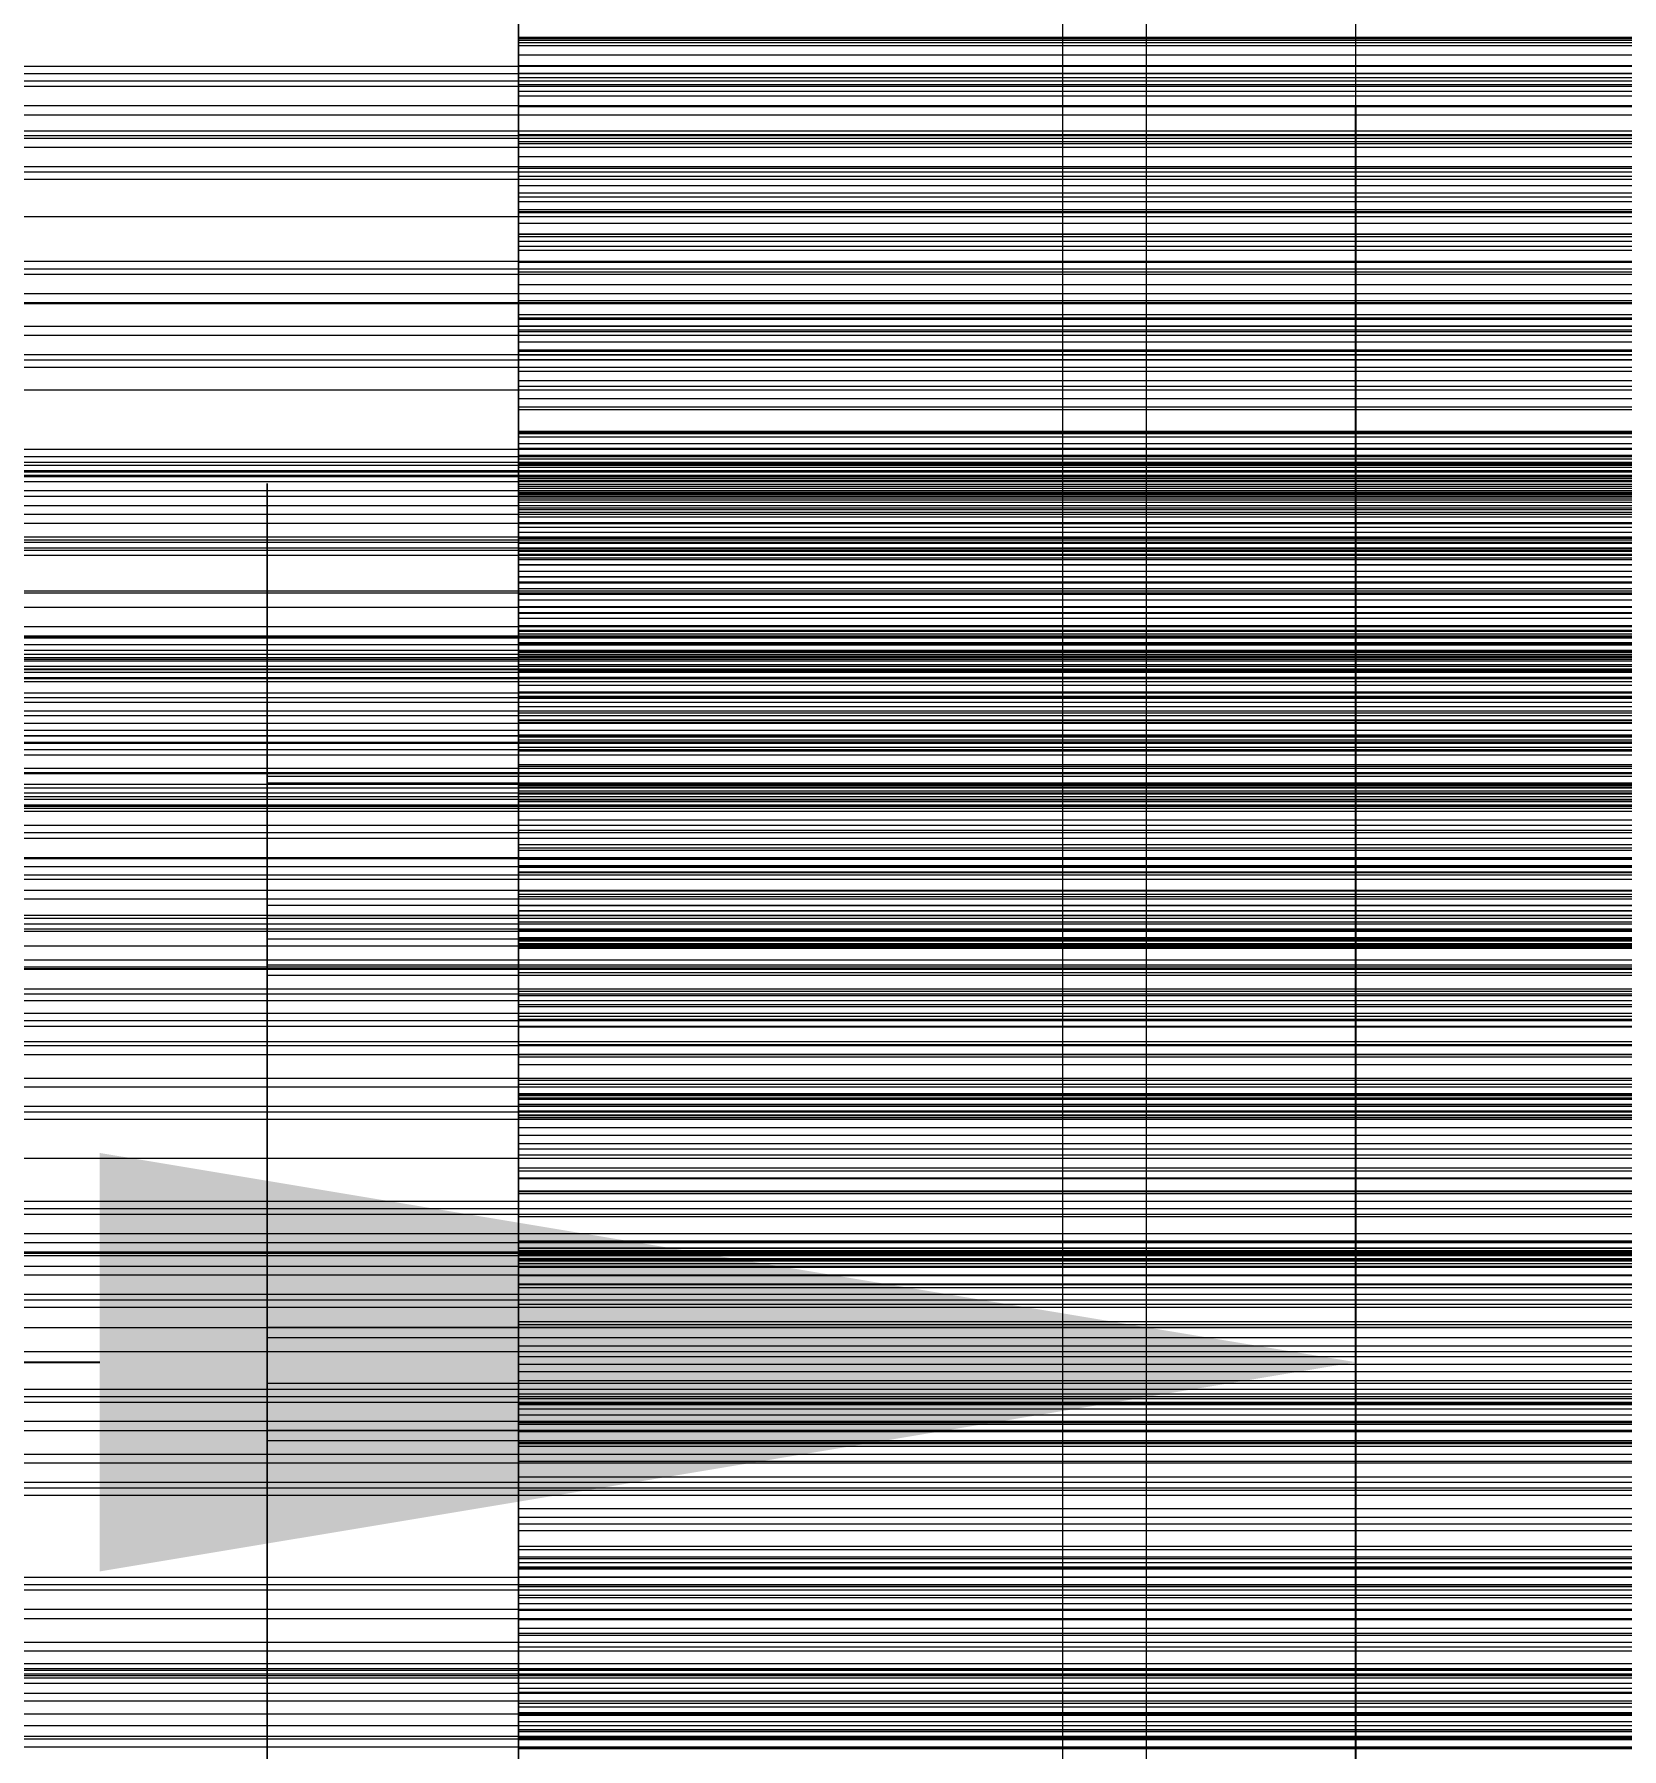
# Model space of a CAD drawing. Header units: millimetres. Extents: x -1970 to 59977, y -65068 to 6837.
# Drawn here: x 492.2 to 681.8, y -34246.2 to -34041.4 of the extents above; entities that cross this region are included whole.
import ezdxf

# ---------------------------------------------------------------- set-up
doc = ezdxf.new("R2010")
doc.units = ezdxf.units.MM
for name, color, linetype, lineweight in [('COTAS_O', 1, 'Continuous', 0), ('frontal_briquetadora', 7, 'Continuous', 0), ('frontal_C03', 7, 'Continuous', 0), ('frontal_mezcladora', 7, 'Continuous', 0), ('frontal_secador', 7, 'Continuous', 0)]:
    doc.layers.add(name, color=color, linetype=linetype, lineweight=lineweight)
doc.dimstyles.new('R19_100', dxfattribs={"dimtxt": 250, "dimasz": 150, "dimexe": 150, "dimexo": 80, "dimgap": 100, "dimtad": 1, "dimtih": 1, "dimtoh": 1, "dimdsep": 46, "dimcen": 0.09, "dimadec": 0, "dimazin": 0, "dimtfac": 1, "dimtdec": 4, "dimtofl": 0, "dimtmove": 0, "dimatfit": 3, "dimfxl": 1, "dimtolj": 1, "dimtzin": 0, "dimarcsym": 0})

# ---------------------------------------------------------------- blocks, each defined once
blk = doc.blocks.new('*D39')
at = {"layer": 'COTAS_O', "color": 0, "lineweight": -2, "transparency": 16777216}
for p, q in [((-1725, -34320), (-1725, -33550)), ((1725, -34320), (1725, -33550)), ((-1575, -33700), (1575, -33700))]:
    blk.add_line(p, q, dxfattribs=at)
at = {"layer": 'COTAS_O', "color": 0, "transparency": 16777216}
for points in [[(-1575, -33675), (-1575, -33725), (-1725, -33700)], [(1575, -33675), (1575, -33725), (1725, -33700)]]:
    blk.add_solid(points, dxfattribs=at)
at = {"layer": 'Defpoints', "color": 0, "transparency": 16777216}
for p in [(1725, -33700), (-1725, -34400), (1725, -34400)]:
    blk.add_point(p, dxfattribs=at)
blk = doc.blocks.new('*D43')
at = {"layer": 'COTAS_O', "color": 0, "lineweight": -2, "transparency": 16777216}
for p, q in [((-650, -34820), (-650, -34050)), ((650, -34820), (650, -34050)), ((-500, -34200), (500, -34200))]:
    blk.add_line(p, q, dxfattribs=at)
at = {"layer": 'COTAS_O', "color": 0, "transparency": 16777216}
for points in [[(-500, -34175), (-500, -34225), (-650, -34200)], [(500, -34175), (500, -34225), (650, -34200)]]:
    blk.add_solid(points, dxfattribs=at)
at = {"layer": 'Defpoints', "color": 0, "transparency": 16777216}
for p in [(650, -34200), (-650, -34900), (650, -34900)]:
    blk.add_point(p, dxfattribs=at)

msp = doc.modelspace()

# ---------------------------------------------------------------- linework, layer by layer
at = {"layer": 'frontal_briquetadora'}
for p, q in [((550, -34042.33), (550, -34028.173)), ((550, -34035.129), (550, -34047.366)), ((550, -34048.703), (550, -34035.538)), ((550, -34050.982), (550, -34037.173)), ((550, -34041.914), (550, -34037.651)), ((550, -34042.091), (550, -34038.346)), ((550, -34040.158), (550, -34053.343)), ((550, -34040.962), (550, -34054.391)), ((550, -34049.943), (550, -34041.744)), ((750, -34041.744), (550, -34041.744)), ((550, -34041.744), (550, -34042.719)), ((550, -34046.033), (550, -34041.914)), ((750, -34041.914), (550, -34041.914)), ((550, -34050.002), (550, -34042.091)), ((750, -34042.091), (550, -34042.091)), ((550, -34055.971), (550, -34042.33)), ((550, -34042.33), (750, -34042.33)), ((750, -34042.719), (550, -34042.719)), ((550, -34042.719), (550, -34043.842)), ((750, -34043.842), (550, -34043.842)), ((550, -34043.842), (550, -34045.12)), ((750, -34045.12), (550, -34045.12)), ((550, -34045.12), (550, -34046.562)), ((550, -34049.995), (550, -34046.033)), ((750, -34046.033), (550, -34046.033)), ((750, -34046.562), (550, -34046.562)), ((550, -34046.562), (550, -34048.182)), ((550, -34047.366), (550, -34060.778)), ((550, -34047.366), (750, -34047.366)), ((750, -34048.182), (550, -34048.182)), ((550, -34048.182), (550, -34050.002)), ((550, -34062.66), (550, -34048.703)), ((550, -34048.703), (750, -34048.703)), ((550, -34054.209), (550, -34049.943)), ((750, -34049.943), (550, -34049.943)), ((550, -34053.784), (550, -34049.995)), ((750, -34049.995), (550, -34049.995)), ((750, -34050.002), (550, -34050.002)), ((550, -34065.181), (550, -34050.982)), ((550, -34050.982), (750, -34050.982)), ((550, -34053.343), (550, -34065.238)), ((550, -34053.343), (750, -34053.343)), ((550, -34057.376), (550, -34053.784)), ((750, -34053.784), (550, -34053.784)), ((550, -34058.334), (550, -34054.209)), ((750, -34054.209), (550, -34054.209)), ((550, -34054.391), (550, -34066.654)), ((550, -34054.391), (750, -34054.391)), ((550, -34068.572), (550, -34055.971)), ((550, -34055.971), (750, -34055.971)), ((550, -34065.565), (550, -34057.376)), ((750, -34057.376), (550, -34057.376)), ((550, -34062.309), (550, -34058.334)), ((750, -34058.334), (550, -34058.334)), ((550, -34067.177), (550, -34058.719)), ((750, -34058.719), (550, -34058.719)), ((550, -34058.719), (550, -34059.446)), ((750, -34059.446), (550, -34059.446)), ((550, -34059.446), (550, -34060.326)), ((750, -34060.326), (550, -34060.326)), ((550, -34060.326), (550, -34061.366)), ((550, -34060.778), (550, -34074.849)), ((550, -34060.778), (750, -34060.778)), ((750, -34061.366), (550, -34061.366)), ((550, -34061.366), (550, -34062.574)), ((550, -34066.121), (550, -34062.309)), ((750, -34062.309), (550, -34062.309)), ((750, -34062.574), (550, -34062.574)), ((550, -34062.574), (550, -34063.966)), ((550, -34076.872), (550, -34062.66)), ((550, -34062.66), (750, -34062.66)), ((750, -34063.966), (550, -34063.966)), ((550, -34063.966), (550, -34065.565)), ((550, -34079.226), (550, -34065.181)), ((550, -34065.181), (750, -34065.181)), ((550, -34065.238), (550, -34075.388)), ((550, -34065.238), (750, -34065.238)), ((750, -34065.565), (550, -34065.565)), ((550, -34069.755), (550, -34066.121)), ((750, -34066.121), (550, -34066.121)), ((550, -34066.654), (550, -34077.28)), ((550, -34066.654), (750, -34066.654)), ((550, -34071.299), (550, -34067.177)), ((750, -34067.177), (550, -34067.177)), ((550, -34079.648), (550, -34068.572)), ((550, -34068.572), (750, -34068.572)), ((550, -34073.184), (550, -34069.755)), ((750, -34069.755), (550, -34069.755)), ((550, -34075.275), (550, -34071.299)), ((750, -34071.299), (550, -34071.299)), ((550, -34081.632), (550, -34073.184)), ((750, -34073.184), (550, -34073.184)), ((550, -34074.849), (550, -34089.04)), ((550, -34074.849), (750, -34074.849)), ((550, -34079.097), (550, -34075.275)), ((750, -34075.275), (550, -34075.275)), ((550, -34075.388), (550, -34083.402)), ((550, -34075.388), (750, -34075.388)), ((550, -34084.911), (550, -34076.214)), ((750, -34076.214), (550, -34076.214)), ((550, -34076.214), (550, -34076.693)), ((750, -34076.693), (550, -34076.693)), ((550, -34076.693), (550, -34077.327)), ((550, -34090.793), (550, -34076.872)), ((550, -34076.872), (750, -34076.872)), ((550, -34077.28), (550, -34085.86)), ((550, -34077.28), (750, -34077.28)), ((750, -34077.327), (550, -34077.327)), ((550, -34077.327), (550, -34078.126)), ((750, -34078.126), (550, -34078.126)), ((550, -34078.126), (550, -34079.098)), ((550, -34082.751), (550, -34079.097)), ((750, -34079.098), (550, -34079.098)), ((550, -34079.098), (550, -34080.258)), ((550, -34092.577), (550, -34079.226)), ((550, -34079.226), (750, -34079.226)), ((550, -34088.773), (550, -34079.648)), ((550, -34079.648), (750, -34079.648)), ((750, -34080.258), (550, -34080.258)), ((550, -34080.258), (550, -34081.632)), ((750, -34081.632), (550, -34081.632)), ((550, -34086.22), (550, -34082.751)), ((750, -34082.751), (550, -34082.751)), ((550, -34083.402), (550, -34088.971)), ((550, -34083.402), (750, -34083.402)), ((550, -34088.88), (550, -34084.911)), ((750, -34084.911), (550, -34084.911)), ((550, -34085.86), (550, -34092.064)), ((550, -34085.86), (750, -34085.86)), ((550, -34089.479), (550, -34086.22)), ((750, -34086.22), (550, -34086.22)), ((550, -34095.598), (550, -34088.773)), ((550, -34088.773), (750, -34088.773)), ((550, -34092.698), (550, -34088.88)), ((750, -34088.88), (550, -34088.88)), ((550, -34088.971), (550, -34090.256)), ((550, -34088.971), (750, -34088.971)), ((550, -34089.04), (550, -34102.804)), ((550, -34089.04), (750, -34089.04)), ((550, -34098.165), (550, -34089.479)), ((750, -34089.479), (550, -34089.479)), ((550, -34090.256), (550, -34091.623)), ((550, -34090.256), (750, -34090.256)), ((550, -34103.889), (550, -34090.793)), ((550, -34090.793), (750, -34090.793)), ((550, -34091.623), (550, -34093.074)), ((550, -34091.623), (750, -34091.623)), ((550, -34092.064), (550, -34093.54)), ((550, -34092.064), (750, -34092.064)), ((550, -34104.721), (550, -34092.577)), ((550, -34092.577), (750, -34092.577)), ((550, -34096.357), (550, -34092.698)), ((750, -34092.698), (550, -34092.698)), ((550, -34093.074), (550, -34094.607)), ((550, -34093.074), (750, -34093.074)), ((520, -34096.156), (520, -34095.002)), ((520, -34095.002), (520, -34095.959)), ((550, -34093.54), (550, -34095.098)), ((550, -34093.54), (750, -34093.54)), ((550, -34103.103), (550, -34094.189)), ((750, -34094.189), (550, -34094.189)), ((550, -34094.189), (550, -34094.417)), ((750, -34094.417), (550, -34094.417)), ((550, -34094.417), (550, -34094.804)), ((550, -34094.607), (550, -34096.221)), ((550, -34094.607), (750, -34094.607)), ((750, -34094.804), (550, -34094.804)), ((550, -34094.804), (550, -34095.36)), ((550, -34095.959), (550, -34095.002)), ((550, -34095.002), (550, -34096.156)), ((550, -34095.098), (550, -34096.737)), ((550, -34095.098), (750, -34095.098)), ((520, -34097.371), (520, -34095.264)), ((520, -34095.959), (520, -34099.014)), ((520, -34099.407), (520, -34096.156)), ((550, -34097.371), (550, -34095.264)), ((750, -34095.36), (550, -34095.36)), ((550, -34095.36), (550, -34096.093)), ((550, -34097.262), (550, -34095.598)), ((550, -34095.598), (750, -34095.598)), ((550, -34099.014), (550, -34095.959)), ((750, -34096.093), (550, -34096.093)), ((550, -34096.093), (550, -34097.02)), ((550, -34096.156), (550, -34099.407)), ((550, -34096.221), (550, -34097.916)), ((550, -34096.221), (750, -34096.221)), ((550, -34099.843), (550, -34096.357)), ((750, -34096.357), (550, -34096.357)), ((550, -34096.737), (550, -34098.457)), ((550, -34096.737), (750, -34096.737)), ((750, -34097.02), (550, -34097.02)), ((550, -34097.02), (550, -34098.165)), ((550, -34099.007), (550, -34097.262)), ((550, -34097.262), (750, -34097.262)), ((520, -34101.561), (520, -34097.371)), ((520, -34099.014), (520, -34104.133)), ((550, -34101.561), (550, -34097.371)), ((550, -34097.916), (550, -34099.69)), ((550, -34097.916), (750, -34097.916)), ((750, -34098.165), (550, -34098.165)), ((550, -34098.457), (550, -34100.257)), ((550, -34098.457), (750, -34098.457)), ((550, -34100.831), (550, -34099.007)), ((550, -34099.007), (750, -34099.007)), ((550, -34104.133), (550, -34099.014)), ((520, -34104.716), (520, -34099.407)), ((550, -34099.407), (550, -34104.716)), ((550, -34099.69), (550, -34101.544)), ((550, -34099.69), (750, -34099.69)), ((550, -34103.14), (550, -34099.843)), ((750, -34099.843), (550, -34099.843)), ((550, -34100.257), (550, -34102.135)), ((550, -34100.257), (750, -34100.257)), ((550, -34102.733), (550, -34100.831)), ((550, -34100.831), (750, -34100.831)), ((520, -34107.784), (520, -34101.561)), ((550, -34101.544), (550, -34103.477)), ((550, -34101.544), (750, -34101.544)), ((550, -34107.784), (550, -34101.561)), ((550, -34102.135), (550, -34104.091)), ((550, -34102.135), (750, -34102.135)), ((550, -34104.714), (550, -34102.733)), ((550, -34102.733), (750, -34102.733)), ((550, -34102.804), (550, -34115.613)), ((550, -34102.804), (750, -34102.804)), ((550, -34106.909), (550, -34103.103)), ((750, -34103.103), (550, -34103.103)), ((550, -34106.22), (550, -34103.14)), ((750, -34103.14), (550, -34103.14)), ((520, -34104.133), (520, -34111.255)), ((520, -34112.022), (520, -34104.716)), ((550, -34103.477), (550, -34105.486)), ((550, -34103.477), (750, -34103.477)), ((550, -34115.656), (550, -34103.889)), ((550, -34103.889), (750, -34103.889)), ((550, -34104.091), (550, -34106.125)), ((550, -34104.091), (750, -34104.091)), ((550, -34111.255), (550, -34104.133)), ((550, -34106.771), (550, -34104.714)), ((550, -34104.714), (750, -34104.714)), ((550, -34104.716), (550, -34112.022)), ((550, -34115.191), (550, -34104.721)), ((550, -34104.721), (750, -34104.721)), ((550, -34105.486), (550, -34107.573)), ((550, -34105.486), (750, -34105.486)), ((550, -34106.125), (550, -34108.235)), ((550, -34106.125), (750, -34106.125)), ((550, -34115.124), (550, -34106.22)), ((750, -34106.22), (550, -34106.22)), ((550, -34108.904), (550, -34106.771)), ((550, -34106.771), (750, -34106.771)), ((550, -34110.56), (550, -34106.909)), ((750, -34106.909), (550, -34106.909)), ((520, -34115.968), (520, -34107.784)), ((550, -34107.573), (550, -34109.735)), ((550, -34107.573), (750, -34107.573)), ((550, -34115.968), (550, -34107.784)), ((550, -34108.235), (550, -34110.42)), ((550, -34108.235), (750, -34108.235)), ((550, -34111.113), (550, -34108.904)), ((550, -34108.904), (750, -34108.904)), ((520, -34111.255), (520, -34120.296)), ((550, -34109.735), (550, -34111.971)), ((550, -34109.735), (750, -34109.735)), ((550, -34110.42), (550, -34112.679)), ((550, -34110.42), (750, -34110.42)), ((550, -34114.047), (550, -34110.56)), ((750, -34110.56), (550, -34110.56)), ((550, -34113.395), (550, -34111.113)), ((550, -34111.113), (750, -34111.113)), ((550, -34120.296), (550, -34111.255)), ((520, -34121.239), (520, -34112.022)), ((550, -34111.971), (550, -34114.281)), ((550, -34111.971), (750, -34111.971)), ((550, -34112.022), (550, -34121.239)), ((550, -34112.599), (550, -34112.576)), ((750, -34112.576), (550, -34112.576)), ((550, -34112.576), (550, -34112.716)), ((550, -34121.71), (550, -34112.599)), ((750, -34112.599), (550, -34112.599)), ((550, -34112.679), (550, -34115.012)), ((550, -34112.679), (750, -34112.679)), ((750, -34112.716), (550, -34112.716)), ((550, -34112.716), (550, -34113.027)), ((750, -34113.027), (550, -34113.027)), ((550, -34113.027), (550, -34113.519)), ((550, -34115.75), (550, -34113.395)), ((550, -34113.395), (750, -34113.395)), ((750, -34113.519), (550, -34113.519)), ((550, -34113.519), (550, -34114.21)), ((550, -34117.358), (550, -34114.047)), ((750, -34114.047), (550, -34114.047)), ((750, -34114.21), (550, -34114.21)), ((550, -34114.21), (550, -34115.124)), ((550, -34114.281), (550, -34116.664)), ((550, -34114.281), (750, -34114.281)), ((550, -34115.012), (550, -34117.417)), ((550, -34115.012), (750, -34115.012)), ((750, -34115.124), (550, -34115.124)), ((550, -34123.584), (550, -34115.191)), ((550, -34115.191), (750, -34115.191)), ((550, -34115.613), (550, -34126.974)), ((550, -34115.613), (750, -34115.613)), ((550, -34125.641), (550, -34115.656)), ((550, -34115.656), (750, -34115.656)), ((520, -34126.016), (520, -34115.968)), ((550, -34118.177), (550, -34115.75)), ((550, -34115.75), (750, -34115.75)), ((550, -34126.016), (550, -34115.968)), ((550, -34116.664), (550, -34119.118)), ((550, -34116.664), (750, -34116.664)), ((550, -34120.474), (550, -34117.358)), ((750, -34117.358), (550, -34117.358)), ((550, -34117.417), (550, -34119.893)), ((550, -34117.417), (750, -34117.417)), ((520, -34120.227), (520, -34117.813)), ((520, -34120.031), (520, -34117.866)), ((520, -34117.866), (520, -34118.139)), ((520, -34118.139), (520, -34120.796)), ((550, -34120.675), (550, -34118.177)), ((550, -34118.177), (750, -34118.177)), ((550, -34119.118), (550, -34126.503)), ((550, -34119.118), (750, -34119.118)), ((520, -34124.205), (520, -34120.031)), ((520, -34124.576), (520, -34120.227)), ((520, -34120.296), (520, -34131.152)), ((520, -34120.796), (520, -34125.31)), ((520, -34132.258), (520, -34121.239)), ((550, -34119.893), (550, -34122.44)), ((550, -34119.893), (750, -34119.893)), ((550, -34131.152), (550, -34120.296)), ((550, -34123.368), (550, -34120.474)), ((750, -34120.474), (550, -34120.474)), ((550, -34123.243), (550, -34120.675)), ((550, -34120.675), (750, -34120.675)), ((550, -34121.239), (550, -34132.258)), ((550, -34125.343), (550, -34121.71)), ((750, -34121.71), (550, -34121.71)), ((550, -34122.44), (550, -34125.055)), ((550, -34122.44), (750, -34122.44)), ((550, -34125.879), (550, -34123.243)), ((550, -34123.243), (750, -34123.243)), ((550, -34132.468), (550, -34123.368)), ((750, -34123.368), (550, -34123.368)), ((550, -34129.579), (550, -34123.584)), ((550, -34123.584), (750, -34123.584)), ((520, -34129.561), (520, -34124.205)), ((520, -34130), (520, -34124.576)), ((520, -34125.31), (520, -34130.788)), ((550, -34125.055), (550, -34133.026)), ((550, -34125.055), (750, -34125.055)), ((550, -34128.818), (550, -34125.343)), ((750, -34125.343), (550, -34125.343)), ((550, -34133.462), (550, -34125.641)), ((550, -34125.641), (750, -34125.641)), ((550, -34128.583), (550, -34125.879)), ((550, -34125.879), (750, -34125.879)), ((520, -34137.811), (520, -34126.016)), ((550, -34137.811), (550, -34126.016)), ((550, -34126.503), (550, -34131.376)), ((550, -34126.503), (750, -34126.503)), ((550, -34126.974), (550, -34136.452)), ((550, -34126.974), (750, -34126.974)), ((520, -34129.561), (750, -34129.561)), ((520, -34135.039), (520, -34129.561)), ((520, -34130), (750, -34130)), ((520, -34130), (520, -34135.424)), ((550, -34131.352), (550, -34128.583)), ((550, -34128.583), (750, -34128.583)), ((550, -34132.125), (550, -34128.818)), ((750, -34128.818), (550, -34128.818)), ((550, -34132.944), (550, -34129.579)), ((550, -34129.579), (750, -34129.579)), ((520, -34130.788), (750, -34130.788)), ((520, -34130.788), (520, -34136.144)), ((520, -34131.152), (520, -34143.694)), ((550, -34131.126), (550, -34131.018)), ((750, -34131.018), (550, -34131.018)), ((550, -34131.018), (550, -34131.084)), ((750, -34131.084), (550, -34131.084)), ((550, -34131.084), (550, -34131.335)), ((550, -34131.4), (550, -34131.126)), ((750, -34131.126), (550, -34131.126)), ((550, -34143.694), (550, -34131.152)), ((750, -34131.335), (550, -34131.335)), ((550, -34131.335), (550, -34131.787)), ((550, -34139.891), (550, -34131.352)), ((550, -34131.352), (750, -34131.352)), ((550, -34131.376), (550, -34133.551)), ((550, -34131.376), (750, -34131.376)), ((550, -34140.685), (550, -34131.4)), ((750, -34131.4), (550, -34131.4)), ((750, -34131.787), (550, -34131.787)), ((550, -34131.787), (550, -34132.468)), ((520, -34144.951), (520, -34132.258)), ((520, -34135.877), (520, -34133.712)), ((520, -34133.712), (520, -34133.985)), ((520, -34133.985), (520, -34136.641)), ((550, -34135.252), (550, -34132.125)), ((750, -34132.125), (550, -34132.125)), ((550, -34132.258), (550, -34144.951)), ((750, -34132.468), (550, -34132.468)), ((550, -34133.551), (550, -34132.944)), ((550, -34132.944), (750, -34132.944)), ((550, -34133.026), (550, -34138.548)), ((550, -34133.026), (750, -34133.026)), ((550, -34138.817), (550, -34133.462)), ((550, -34133.462), (750, -34133.462)), ((550, -34133.551), (750, -34133.551)), ((520, -34139.553), (520, -34135.039)), ((520, -34135.424), (520, -34139.773)), ((520, -34140.051), (520, -34135.877)), ((520, -34136.144), (520, -34140.318)), ((550, -34138.18), (550, -34135.252)), ((750, -34135.252), (550, -34135.252)), ((520, -34136.641), (520, -34141.156)), ((520, -34139.653), (520, -34137.24)), ((520, -34151.214), (520, -34137.811)), ((550, -34136.452), (550, -34143.68)), ((550, -34136.452), (750, -34136.452)), ((550, -34151.214), (550, -34137.811)), ((550, -34140.882), (550, -34138.18)), ((750, -34138.18), (550, -34138.18)), ((520, -34142.21), (520, -34139.553)), ((520, -34144.003), (520, -34139.653)), ((520, -34139.773), (520, -34142.187)), ((520, -34145.407), (520, -34140.051)), ((550, -34138.548), (550, -34141.41)), ((550, -34138.548), (750, -34138.548)), ((550, -34141.501), (550, -34138.817)), ((550, -34138.817), (750, -34138.817)), ((550, -34146.05), (550, -34139.891)), ((550, -34139.891), (750, -34139.891)), ((520, -34140.318), (520, -34142.483)), ((520, -34142.991), (520, -34140.827)), ((520, -34140.827), (520, -34141.1)), ((520, -34141.1), (520, -34143.756)), ((520, -34141.156), (520, -34146.634)), ((520, -34142.483), (520, -34142.21)), ((550, -34144.137), (550, -34140.685)), ((750, -34140.685), (550, -34140.685)), ((550, -34150.155), (550, -34140.882)), ((750, -34140.882), (550, -34140.882)), ((550, -34141.41), (550, -34141.501)), ((550, -34141.41), (750, -34141.41)), ((550, -34141.501), (750, -34141.501)), ((520, -34147.165), (520, -34142.991)), ((520, -34143.694), (520, -34157.775)), ((520, -34143.756), (520, -34148.271)), ((520, -34149.426), (520, -34144.003)), ((550, -34143.68), (550, -34148.383)), ((550, -34143.68), (750, -34143.68)), ((550, -34157.775), (550, -34143.694)), ((550, -34147.428), (550, -34144.137)), ((750, -34144.137), (550, -34144.137)), ((550, -34145.452), (550, -34144.381)), ((550, -34144.381), (550, -34146.095)), ((550, -34144.381), (750, -34144.381)), ((520, -34159.169), (520, -34144.951)), ((520, -34145.407), (750, -34145.407)), ((520, -34150.885), (520, -34145.407)), ((550, -34144.951), (550, -34159.169)), ((550, -34149.267), (550, -34145.452)), ((550, -34145.452), (750, -34145.452)), ((550, -34149.591), (550, -34146.05)), ((550, -34146.05), (750, -34146.05)), ((550, -34146.095), (550, -34150.529)), ((550, -34146.095), (750, -34146.095)), ((520, -34146.634), (750, -34146.634)), ((520, -34146.634), (520, -34151.99)), ((520, -34152.522), (520, -34147.165)), ((520, -34148.271), (520, -34153.748)), ((550, -34150.547), (550, -34147.428)), ((750, -34147.428), (550, -34147.428)), ((550, -34148.383), (550, -34150.379)), ((550, -34148.383), (750, -34148.383)), ((520, -34149.426), (750, -34149.426)), ((520, -34149.426), (520, -34154.85)), ((550, -34155.68), (550, -34149.267)), ((550, -34149.267), (750, -34149.267)), ((550, -34149.667), (550, -34149.488)), ((750, -34149.488), (550, -34149.488)), ((750, -34149.496), (550, -34149.496)), ((550, -34149.496), (550, -34149.71)), ((550, -34150.379), (550, -34149.591)), ((550, -34149.591), (750, -34149.591)), ((550, -34150.023), (550, -34149.667)), ((750, -34149.667), (550, -34149.667)), ((750, -34149.71), (550, -34149.71)), ((550, -34149.71), (550, -34150.155)), ((550, -34150.548), (550, -34150.023)), ((750, -34150.023), (550, -34150.023)), ((750, -34150.155), (550, -34150.155)), ((550, -34150.379), (750, -34150.379)), ((550, -34150.529), (550, -34157.512)), ((550, -34150.529), (750, -34150.529)), ((520, -34155.399), (520, -34150.885)), ((520, -34166.069), (520, -34151.214)), ((520, -34151.99), (520, -34156.164)), ((520, -34152.522), (750, -34152.522)), ((520, -34157.999), (520, -34152.522)), ((550, -34153.483), (550, -34150.547)), ((550, -34159.984), (550, -34150.548)), ((750, -34150.548), (550, -34150.548)), ((550, -34166.069), (550, -34151.214)), ((520, -34153.748), (750, -34153.748)), ((520, -34153.748), (520, -34159.105)), ((550, -34156.216), (550, -34153.483)), ((750, -34153.483), (550, -34153.483)), ((520, -34154.85), (520, -34159.199)), ((520, -34158.056), (520, -34155.399)), ((520, -34156.164), (520, -34158.329)), ((550, -34164.444), (550, -34155.68)), ((550, -34155.68), (750, -34155.68)), ((550, -34158.718), (550, -34156.216)), ((750, -34156.216), (550, -34156.216)), ((520, -34157.775), (520, -34173.231)), ((520, -34162.514), (520, -34157.999)), ((520, -34158.329), (520, -34158.056)), ((550, -34158.289), (550, -34157.269)), ((550, -34157.269), (550, -34159.034)), ((550, -34157.269), (750, -34157.269)), ((550, -34157.512), (550, -34166.775)), ((550, -34157.512), (750, -34157.512)), ((550, -34173.231), (550, -34157.775)), ((550, -34162.055), (550, -34158.289)), ((550, -34158.289), (750, -34158.289)), ((550, -34168.143), (550, -34158.718)), ((750, -34158.718), (550, -34158.718)), ((520, -34159.105), (520, -34163.279)), ((520, -34174.744), (520, -34159.169)), ((520, -34159.199), (520, -34161.613)), ((550, -34159.034), (550, -34163.517)), ((550, -34159.034), (750, -34159.034)), ((550, -34159.169), (550, -34174.744)), ((550, -34163.247), (550, -34159.984)), ((750, -34159.984), (550, -34159.984)), ((520, -34165.17), (520, -34162.514)), ((550, -34168.422), (550, -34162.055)), ((550, -34162.055), (750, -34162.055)), ((520, -34163.279), (520, -34165.443)), ((550, -34166.345), (550, -34163.247)), ((750, -34163.247), (550, -34163.247)), ((550, -34163.517), (550, -34170.544)), ((550, -34163.517), (750, -34163.517)), ((550, -34175.223), (550, -34164.444)), ((550, -34164.444), (750, -34164.444)), ((520, -34165.443), (520, -34165.17)), ((520, -34182.2), (520, -34166.069)), ((550, -34182.2), (550, -34166.069)), ((550, -34169.27), (550, -34166.345)), ((750, -34166.345), (550, -34166.345)), ((550, -34166.775), (550, -34177.964)), ((550, -34166.775), (750, -34166.775)), ((550, -34167.96), (550, -34167.934)), ((750, -34167.934), (550, -34167.934)), ((550, -34167.934), (550, -34168.143)), ((550, -34168.194), (550, -34167.96)), ((750, -34167.96), (550, -34167.96)), ((750, -34168.143), (550, -34168.143)), ((550, -34168.618), (550, -34168.194)), ((750, -34168.194), (550, -34168.194)), ((550, -34177.146), (550, -34168.422)), ((550, -34168.422), (750, -34168.422)), ((550, -34169.222), (550, -34168.618)), ((750, -34168.618), (550, -34168.618)), ((550, -34169.995), (550, -34169.222)), ((750, -34169.222), (550, -34169.222)), ((550, -34172.006), (550, -34169.27)), ((750, -34169.27), (550, -34169.27)), ((550, -34179.561), (550, -34169.995)), ((750, -34169.995), (550, -34169.995)), ((550, -34170.764), (550, -34170.441)), ((550, -34170.441), (550, -34172.896)), ((550, -34170.441), (750, -34170.441)), ((550, -34170.544), (550, -34179.847)), ((550, -34170.544), (750, -34170.544)), ((550, -34173.853), (550, -34170.764)), ((550, -34170.764), (750, -34170.764)), ((550, -34174.538), (550, -34172.006)), ((750, -34172.006), (550, -34172.006)), ((550, -34172.896), (550, -34178.035)), ((550, -34172.896), (750, -34172.896)), ((520, -34173.231), (520, -34189.88)), ((520, -34191.495), (520, -34174.744)), ((550, -34189.88), (550, -34173.231)), ((550, -34179.589), (550, -34173.853)), ((550, -34173.853), (750, -34173.853)), ((550, -34176.835), (550, -34174.538)), ((750, -34174.538), (550, -34174.538)), ((550, -34174.744), (550, -34191.495)), ((520, -34178.883), (520, -34177)), ((520, -34178.061), (520, -34177.118)), ((520, -34177.118), (520, -34179.937)), ((550, -34187.602), (550, -34175.223)), ((550, -34175.223), (750, -34175.223)), ((550, -34186.389), (550, -34176.835)), ((750, -34176.835), (550, -34176.835)), ((550, -34187.891), (550, -34177.146)), ((550, -34177.146), (750, -34177.146)), ((520, -34182.729), (520, -34178.061)), ((520, -34184.46), (520, -34178.883)), ((550, -34177.964), (550, -34190.647)), ((550, -34177.964), (750, -34177.964)), ((550, -34178.035), (550, -34185.66)), ((550, -34178.035), (750, -34178.035)), ((520, -34179.937), (520, -34186.409)), ((550, -34182.626), (550, -34179.561)), ((750, -34179.561), (550, -34179.561)), ((550, -34187.752), (550, -34179.589)), ((550, -34179.589), (750, -34179.589)), ((550, -34179.847), (550, -34191.067)), ((550, -34179.847), (750, -34179.847)), ((520, -34199.42), (520, -34182.2)), ((520, -34190.943), (520, -34182.729)), ((550, -34199.42), (550, -34182.2)), ((550, -34185.525), (550, -34182.626)), ((750, -34182.626), (550, -34182.626)), ((520, -34186.282), (520, -34184.117)), ((520, -34184.117), (520, -34184.39)), ((520, -34184.39), (520, -34187.047)), ((520, -34193.516), (520, -34184.46)), ((520, -34190.456), (520, -34186.282)), ((520, -34186.409), (520, -34196.286)), ((520, -34187.047), (520, -34191.561)), ((550, -34188.246), (550, -34185.525)), ((750, -34185.525), (550, -34185.525)), ((550, -34185.66), (550, -34195.479)), ((550, -34185.66), (750, -34185.66)), ((550, -34186.417), (550, -34186.389)), ((750, -34186.389), (550, -34186.389)), ((550, -34186.682), (550, -34186.417)), ((750, -34186.417), (550, -34186.417)), ((550, -34187.157), (550, -34186.682)), ((750, -34186.682), (550, -34186.682)), ((550, -34187.826), (550, -34187.157)), ((750, -34187.157), (550, -34187.157)), ((550, -34201.105), (550, -34187.602)), ((550, -34187.602), (750, -34187.602)), ((550, -34198.027), (550, -34187.752)), ((550, -34187.752), (750, -34187.752)), ((550, -34188.675), (550, -34187.826)), ((750, -34187.826), (550, -34187.826)), ((550, -34200.244), (550, -34187.891)), ((550, -34187.891), (750, -34187.891)), ((550, -34190.778), (550, -34188.246)), ((750, -34188.246), (550, -34188.246)), ((550, -34189.695), (550, -34188.675)), ((750, -34188.675), (550, -34188.675)), ((520, -34189.88), (520, -34207.527)), ((520, -34192.727), (520, -34190.313)), ((520, -34195.812), (520, -34190.456)), ((520, -34202.387), (520, -34190.943)), ((520, -34209.225), (520, -34191.495)), ((550, -34199.367), (550, -34189.695)), ((750, -34189.695), (550, -34189.695)), ((550, -34207.527), (550, -34189.88)), ((550, -34190.647), (550, -34204.338)), ((550, -34190.647), (750, -34190.647)), ((550, -34193.102), (550, -34190.778)), ((750, -34190.778), (550, -34190.778)), ((550, -34191.067), (550, -34203.774)), ((550, -34191.067), (750, -34191.067)), ((550, -34191.495), (550, -34209.225)), ((520, -34191.561), (520, -34197.039)), ((520, -34197.076), (520, -34192.727)), ((520, -34205.704), (520, -34193.516)), ((550, -34195.188), (550, -34193.102)), ((750, -34193.102), (550, -34193.102)), ((550, -34204.848), (550, -34195.188)), ((750, -34195.188), (550, -34195.188)), ((550, -34195.479), (550, -34207.113)), ((550, -34195.479), (750, -34195.479)), ((520, -34195.812), (750, -34195.812)), ((520, -34201.29), (520, -34195.812)), ((520, -34196.286), (520, -34209.187)), ((520, -34198.605), (520, -34196.441)), ((520, -34196.441), (520, -34196.713)), ((520, -34196.713), (520, -34199.37)), ((520, -34197.039), (750, -34197.039)), ((520, -34197.039), (520, -34202.395)), ((520, -34202.5), (520, -34197.076)), ((520, -34202.779), (520, -34198.605)), ((520, -34199.37), (520, -34203.885)), ((520, -34217.526), (520, -34199.42)), ((550, -34210.021), (550, -34198.027)), ((550, -34198.027), (750, -34198.027)), ((550, -34202.228), (550, -34199.367)), ((750, -34199.367), (550, -34199.367)), ((550, -34217.526), (550, -34199.42)), ((520, -34205.804), (520, -34201.29)), ((550, -34213.731), (550, -34200.244)), ((550, -34200.244), (750, -34200.244)), ((550, -34208.173), (550, -34201.105)), ((550, -34201.105), (750, -34201.105)), ((520, -34216.621), (520, -34202.387)), ((520, -34202.395), (520, -34206.569)), ((520, -34202.5), (750, -34202.5)), ((520, -34202.5), (520, -34207.924)), ((520, -34208.136), (520, -34202.779)), ((550, -34204.919), (550, -34202.228)), ((750, -34202.228), (550, -34202.228)), ((550, -34203.774), (550, -34217.478)), ((550, -34203.774), (750, -34203.774)), ((520, -34203.885), (520, -34209.362)), ((520, -34220.554), (520, -34205.704)), ((520, -34208.461), (520, -34205.804)), ((550, -34204.338), (550, -34218.51)), ((550, -34204.338), (750, -34204.338)), ((550, -34205.112), (550, -34204.848)), ((750, -34204.848), (550, -34204.848)), ((550, -34207.432), (550, -34204.919)), ((750, -34204.919), (550, -34204.919)), ((550, -34205.616), (550, -34205.112)), ((750, -34205.112), (550, -34205.112)), ((550, -34206.333), (550, -34205.616)), ((750, -34205.616), (550, -34205.616)), ((520, -34206.569), (520, -34208.734)), ((520, -34207.527), (520, -34225.965)), ((550, -34207.243), (550, -34206.333)), ((750, -34206.333), (550, -34206.333)), ((550, -34207.113), (550, -34220.117)), ((550, -34207.113), (750, -34207.113)), ((550, -34208.336), (550, -34207.243)), ((750, -34207.243), (550, -34207.243)), ((550, -34209.753), (550, -34207.432)), ((750, -34207.432), (550, -34207.432)), ((550, -34225.965), (550, -34207.527)), ((520, -34207.924), (520, -34212.273)), ((520, -34208.136), (750, -34208.136)), ((520, -34213.613), (520, -34208.136)), ((520, -34208.734), (520, -34208.461)), ((520, -34209.187), (520, -34224.618)), ((520, -34227.726), (520, -34209.225)), ((520, -34209.362), (750, -34209.362)), ((520, -34209.362), (520, -34214.719)), ((550, -34215.272), (550, -34208.173)), ((550, -34208.173), (750, -34208.173)), ((550, -34209.601), (550, -34208.336)), ((750, -34208.336), (550, -34208.336)), ((550, -34209.225), (550, -34227.726)), ((550, -34219.355), (550, -34209.601)), ((750, -34209.601), (550, -34209.601)), ((550, -34211.863), (550, -34209.753)), ((750, -34209.753), (550, -34209.753)), ((550, -34223.272), (550, -34210.021)), ((550, -34210.021), (750, -34210.021)), ((550, -34213.734), (550, -34211.863)), ((750, -34211.863), (550, -34211.863)), ((520, -34212.273), (520, -34214.687)), ((520, -34218.128), (520, -34213.613)), ((550, -34227.834), (550, -34213.731)), ((550, -34223.476), (550, -34213.734)), ((750, -34213.734), (550, -34213.734)), ((520, -34214.719), (520, -34218.892)), ((550, -34222.397), (550, -34215.272)), ((550, -34215.272), (750, -34215.272)), ((520, -34233.1), (520, -34216.621)), ((520, -34236.305), (520, -34217.526)), ((520, -34220.784), (520, -34218.128)), ((550, -34217.478), (550, -34224.611)), ((550, -34217.478), (750, -34217.478)), ((550, -34236.305), (550, -34217.526)), ((520, -34218.892), (520, -34221.057)), ((550, -34218.51), (550, -34232.619)), ((550, -34218.51), (750, -34218.51)), ((550, -34222.005), (550, -34219.355)), ((750, -34219.355), (550, -34219.355)), ((550, -34220.117), (550, -34233.99)), ((550, -34220.117), (750, -34220.117)), ((520, -34237.497), (520, -34220.554)), ((520, -34221.057), (520, -34220.784)), ((550, -34224.483), (550, -34222.005)), ((750, -34222.005), (550, -34222.005)), ((550, -34229.547), (550, -34222.397)), ((550, -34222.397), (750, -34222.397)), ((550, -34237.271), (550, -34223.272)), ((550, -34223.272), (750, -34223.272)), ((550, -34223.976), (550, -34223.476)), ((750, -34223.476), (550, -34223.476)), ((550, -34224.718), (550, -34223.976)), ((750, -34223.976), (550, -34223.976)), ((520, -34224.618), (520, -34241.985)), ((520, -34225.965), (520, -34244.978)), ((550, -34226.781), (550, -34224.483)), ((750, -34224.483), (550, -34224.483)), ((550, -34224.611), (550, -34231.767)), ((550, -34224.611), (750, -34224.611)), ((550, -34225.673), (550, -34224.718)), ((750, -34224.718), (550, -34224.718)), ((550, -34226.824), (550, -34225.673)), ((750, -34225.673), (550, -34225.673)), ((550, -34244.978), (550, -34225.965)), ((520, -34246.782), (520, -34227.726)), ((550, -34228.885), (550, -34226.781)), ((750, -34226.781), (550, -34226.781)), ((550, -34228.157), (550, -34226.824)), ((750, -34226.824), (550, -34226.824)), ((550, -34227.726), (550, -34246.782)), ((550, -34242.009), (550, -34227.834)), ((550, -34227.834), (750, -34227.834)), ((550, -34229.664), (550, -34228.157)), ((750, -34228.157), (550, -34228.157)), ((550, -34230.777), (550, -34228.885)), ((750, -34228.885), (550, -34228.885)), ((550, -34236.717), (550, -34229.547)), ((550, -34229.547), (750, -34229.547)), ((550, -34239.478), (550, -34229.664)), ((750, -34229.664), (550, -34229.664)), ((550, -34232.427), (550, -34230.777)), ((750, -34230.777), (550, -34230.777)), ((550, -34231.767), (550, -34238.943)), ((550, -34231.767), (750, -34231.767)), ((550, -34242.229), (550, -34232.427)), ((750, -34232.427), (550, -34232.427)), ((520, -34251.188), (520, -34233.1)), ((550, -34232.619), (550, -34236.673)), ((550, -34232.619), (750, -34232.619)), ((550, -34233.99), (550, -34241.171)), ((550, -34233.99), (750, -34233.99)), ((520, -34255.539), (520, -34236.305)), ((550, -34255.539), (550, -34236.305)), ((520, -34255.881), (520, -34237.497)), ((550, -34236.673), (550, -34240.744)), ((550, -34236.673), (750, -34236.673)), ((550, -34243.904), (550, -34236.717)), ((550, -34236.717), (750, -34236.717)), ((550, -34251.479), (550, -34237.271)), ((550, -34237.271), (750, -34237.271)), ((550, -34238.943), (550, -34246.135)), ((550, -34238.943), (750, -34238.943)), ((550, -34241.909), (550, -34239.478)), ((750, -34239.478), (550, -34239.478)), ((520, -34241.985), (520, -34260.62)), ((550, -34240.744), (550, -34244.831)), ((550, -34240.744), (750, -34240.744)), ((550, -34241.171), (550, -34248.367)), ((550, -34241.171), (750, -34241.171)), ((550, -34244.168), (550, -34241.909)), ((750, -34241.909), (550, -34241.909)), ((550, -34246.101), (550, -34242.009)), ((550, -34242.009), (750, -34242.009)), ((550, -34242.963), (550, -34242.229)), ((750, -34242.229), (550, -34242.229)), ((550, -34243.941), (550, -34242.963)), ((750, -34242.963), (550, -34242.963)), ((550, -34251.105), (550, -34243.904)), ((550, -34243.904), (750, -34243.904)), ((550, -34245.133), (550, -34243.941)), ((750, -34243.941), (550, -34243.941)), ((550, -34246.246), (550, -34244.168)), ((750, -34244.168), (550, -34244.168)), ((520, -34244.978), (520, -34264.342)), ((550, -34244.831), (550, -34248.931)), ((550, -34244.831), (750, -34244.831)), ((550, -34264.342), (550, -34244.978)), ((550, -34246.52), (550, -34245.133)), ((750, -34245.133), (550, -34245.133)), ((550, -34250.205), (550, -34246.101)), ((550, -34246.101), (750, -34246.101)), ((550, -34246.135), (550, -34253.34)), ((550, -34246.135), (750, -34246.135))]:
    msp.add_line(p, q, dxfattribs=at)
at = {"layer": 'frontal_C03'}
for p, q in [((1250, -34046.059), (-1250, -34046.059)), ((1250, -34046.94), (-1250, -34046.94)), ((1250, -34047.593), (-1250, -34047.593)), ((1250, -34049.901), (-1250, -34049.901)), ((-1250, -34050.958), (1250, -34050.958)), ((1250, -34053.81), (-1250, -34053.81)), ((1250, -34054.868), (-1250, -34054.868)), ((1250, -34057.175), (-1250, -34057.175)), ((1250, -34057.828), (-1250, -34057.828)), ((1250, -34058.71), (-1250, -34058.71)), ((1250, -34068.516), (-1250, -34068.516)), ((1250, -34069.398), (-1250, -34069.398)), ((1250, -34070.051), (-1250, -34070.051)), ((1250, -34072.358), (-1250, -34072.358)), ((-1250, -34073.416), (1250, -34073.416)), ((1250, -34076.268), (-1250, -34076.268)), ((1250, -34077.325), (-1250, -34077.325)), ((1250, -34079.633), (-1250, -34079.633)), ((1250, -34080.286), (-1250, -34080.286)), ((1250, -34081.167), (-1250, -34081.167)), ((1250, -34090.974), (-1250, -34090.974)), ((1250, -34091.855), (-1250, -34091.855)), ((1250, -34092.509), (-1250, -34092.509)), ((-1250, -34092.816), (1250, -34092.816)), ((-1250, -34093.614), (1250, -34093.614)), ((-1250, -34094.198), (1250, -34094.198)), ((1250, -34094.816), (-1250, -34094.816)), ((-1250, -34095.873), (1250, -34095.873)), ((-1250, -34096.536), (1250, -34096.536)), ((-1250, -34097.665), (1250, -34097.665)), ((1250, -34098.726), (-1250, -34098.726)), ((1250, -34099.783), (-1250, -34099.783)), ((-1250, -34101.385), (1250, -34101.385)), ((1250, -34102.09), (-1250, -34102.09)), ((1250, -34102.744), (-1250, -34102.744)), ((-1250, -34102.981), (1250, -34102.981)), ((1250, -34103.625), (-1250, -34103.625)), ((-1250, -34107.828), (1250, -34107.828)), ((-1250, -34109.784), (1250, -34109.784)), ((1250, -34113.431), (-1250, -34113.431)), ((1250, -34114.313), (-1250, -34114.313)), ((1250, -34114.966), (-1250, -34114.966)), ((-1250, -34115.429), (1250, -34115.429)), ((-1268, -34115.802), (1268, -34115.802)), ((-1268, -34116.026), (1268, -34116.026)), ((-1268, -34116.191), (1268, -34116.191)), ((-1268, -34116.848), (1268, -34116.848)), ((-1268, -34117.166), (1268, -34117.166)), ((1250, -34117.274), (-1250, -34117.274)), ((1250, -34117.61), (-1250, -34117.61)), ((-1268, -34118.212), (1268, -34118.212)), ((-1268, -34118.661), (1268, -34118.661)), ((-1250, -34118.331), (1250, -34118.331)), ((-1268, -34120.024), (1268, -34120.024)), ((-1268, -34120.574), (1268, -34120.574)), ((1250, -34121.183), (-1250, -34121.183)), ((-1268, -34122.162), (1268, -34122.162)), ((1268, -34122.775), (-1268, -34122.775)), ((1250, -34122.24), (-1250, -34122.24)), ((-1250, -34123.667), (1250, -34123.667)), ((-1268, -34124.479), (1268, -34124.479)), ((-1268, -34125.114), (1268, -34125.114)), ((1250, -34124.548), (-1250, -34124.548)), ((1250, -34125.201), (-1250, -34125.201)), ((-1250, -34125.925), (1250, -34125.925)), ((-1268, -34126.817), (1268, -34126.817)), ((-1268, -34127.431), (1268, -34127.431)), ((1250, -34126.083), (-1250, -34126.083)), ((-1268, -34129.018), (1268, -34129.018)), ((-1268, -34129.568), (1268, -34129.568)), ((-1268, -34130.932), (1268, -34130.932)), ((-1268, -34131.381), (1268, -34131.381)), ((-1250, -34131.983), (1250, -34131.983)), ((-1268, -34132.427), (1268, -34132.427)), ((-1268, -34132.744), (1268, -34132.744)), ((-1268, -34133.402), (1268, -34133.402)), ((-1268, -34133.566), (1268, -34133.566)), ((-1268, -34133.791), (1268, -34133.791)), ((-1250, -34134.164), (1250, -34134.164)), ((1250, -34135.889), (-1250, -34135.889)), ((1250, -34136.77), (-1250, -34136.77)), ((1250, -34137.424), (-1250, -34137.424)), ((1250, -34139.731), (-1250, -34139.731)), ((-1250, -34139.809), (1250, -34139.809)), ((-1250, -34140.789), (1250, -34140.789)), ((-1250, -34141.764), (1250, -34141.764)), ((1250, -34143.641), (-1250, -34143.641)), ((1250, -34144.698), (-1250, -34144.698)), ((-1250, -34146.611), (1250, -34146.611)), ((1250, -34147.006), (-1250, -34147.006)), ((1250, -34147.659), (-1250, -34147.659)), ((-1250, -34148.208), (1250, -34148.208)), ((1250, -34148.54), (-1250, -34148.54)), ((-1250, -34151.927), (1250, -34151.927)), ((-1500, -34152.753), (1500, -34152.753)), ((-1250, -34153.056), (1250, -34153.056)), ((-1250, -34155.394), (1250, -34155.394)), ((-1250, -34155.979), (1250, -34155.979)), ((-1250, -34156.776), (1250, -34156.776)), ((1250, -34158.347), (-1250, -34158.347)), ((1250, -34159.228), (-1250, -34159.228)), ((1250, -34159.882), (-1250, -34159.882)), ((1500, -34161.736), (-1500, -34161.736)), ((1250, -34162.189), (-1250, -34162.189)), ((-1250, -34163.246), (1250, -34163.246)), ((1250, -34166.098), (-1250, -34166.098)), ((1250, -34167.156), (-1250, -34167.156)), ((1250, -34169.463), (-1250, -34169.463)), ((1250, -34170.117), (-1250, -34170.117)), ((1250, -34170.998), (-1250, -34170.998)), ((-1500, -34175.611), (1500, -34175.611)), ((1250, -34180.804), (-1250, -34180.804)), ((1250, -34181.686), (-1250, -34181.686)), ((1250, -34182.339), (-1250, -34182.339)), ((1250, -34184.647), (-1250, -34184.647)), ((1500, -34186.859), (-1500, -34186.859)), ((1500, -34187.019), (-1500, -34187.019)), ((1500, -34187.304), (-1500, -34187.304)), ((-1250, -34185.704), (1250, -34185.704)), ((1250, -34188.556), (-1250, -34188.556)), ((1250, -34189.613), (-1250, -34189.613)), ((1250, -34191.921), (-1250, -34191.921)), ((1250, -34192.574), (-1250, -34192.574)), ((1250, -34193.456), (-1250, -34193.456)), ((-1500, -34195.842), (1500, -34195.842)), ((-1500, -34198.712), (1500, -34198.712)), ((1250, -34203.262), (-1250, -34203.262)), ((1250, -34204.143), (-1250, -34204.143)), ((1250, -34204.797), (-1250, -34204.797)), ((1250, -34207.104), (-1250, -34207.104)), ((-1250, -34208.162), (1250, -34208.162)), ((1250, -34211.014), (-1250, -34211.014)), ((1250, -34212.071), (-1250, -34212.071)), ((1250, -34214.378), (-1250, -34214.378)), ((1250, -34215.032), (-1250, -34215.032)), ((1250, -34215.913), (-1250, -34215.913)), ((1250, -34225.72), (-1250, -34225.72)), ((1250, -34226.601), (-1250, -34226.601)), ((1250, -34227.254), (-1250, -34227.254)), ((1250, -34229.562), (-1250, -34229.562)), ((-1250, -34230.619), (1250, -34230.619)), ((1250, -34233.471), (-1250, -34233.471)), ((1250, -34234.529), (-1250, -34234.529)), ((-1250, -34236.6), (1250, -34236.6)), ((1250, -34236.836), (-1250, -34236.836)), ((-1250, -34237.233), (1250, -34237.233)), ((1250, -34237.49), (-1250, -34237.49)), ((-1250, -34237.697), (1250, -34237.697)), ((1250, -34238.371), (-1250, -34238.371)), ((-1250, -34239.553), (1250, -34239.553)), ((-1250, -34240.449), (1250, -34240.449)), ((-1250, -34243.401), (1250, -34243.401)), ((-1250, -34244.669), (1250, -34244.669))]:
    msp.add_line(p, q, dxfattribs=at)
at = {"layer": 'frontal_mezcladora'}
for p, q in [((625, -34725), (625, -33700)), ((650, -34725), (650, -33700)), ((615, -34760), (615, -33730)), ((625, -34725), (625, -33730)), ((650, -34760), (650, -33730))]:
    msp.add_line(p, q, dxfattribs=at)
at = {"layer": 'frontal_secador'}
for p, q in [((1360, -34045.216), (-1360, -34045.216)), ((1360, -34053.5), (-1360, -34053.5)), ((1250, -34052.924), (-1250, -34052.924)), ((1360, -34063.147), (-1360, -34063.147)), ((-1360, -34073.5), (1360, -34073.5)), ((-1250, -34073.5), (1250, -34073.5)), ((1360, -34083.853), (-1360, -34083.853)), ((1360, -34093.5), (-1360, -34093.5)), ((1250, -34094.076), (-1250, -34094.076)), ((1360, -34101.784), (-1360, -34101.784)), ((1360, -34108.141), (-1360, -34108.141)), ((1360, -34112.137), (-1360, -34112.137)), ((1360, -34113.5), (-1360, -34113.5)), ((1250, -34113.25), (-1250, -34113.25)), ((1250, -34129.715), (-1250, -34129.715)), ((1250, -34142.349), (-1250, -34142.349)), ((1250, -34150.291), (-1250, -34150.291)), ((1250, -34153), (-1250, -34153)), ((-1250, -34236), (1250, -34236)), ((-1250, -34242), (1250, -34242)), ((-1250, -34245), (1250, -34245)), ((1250, -34246), (-1250, -34246))]:
    msp.add_line(p, q, dxfattribs=at)

# ---------------------------------------------------------------- dimensions: what is measured, and where the dimension line sits
at = {"layer": 'COTAS_O'}
for p1, p2, picture, middle in [((-1725, -34400), (1725, -34400), '*D39', (0, -33700)), ((-650, -34900), (650, -34900), '*D43', (0, -34200))]:
    dim = msp.add_aligned_dim(p1=p1, p2=p2, distance=700, text='<> O', dimstyle='R19_100', dxfattribs=at)
    dim.commit()
    dim.dimension.update_dxf_attribs({"geometry": picture, "text_midpoint": middle})

doc.saveas('drawing.dxf')
